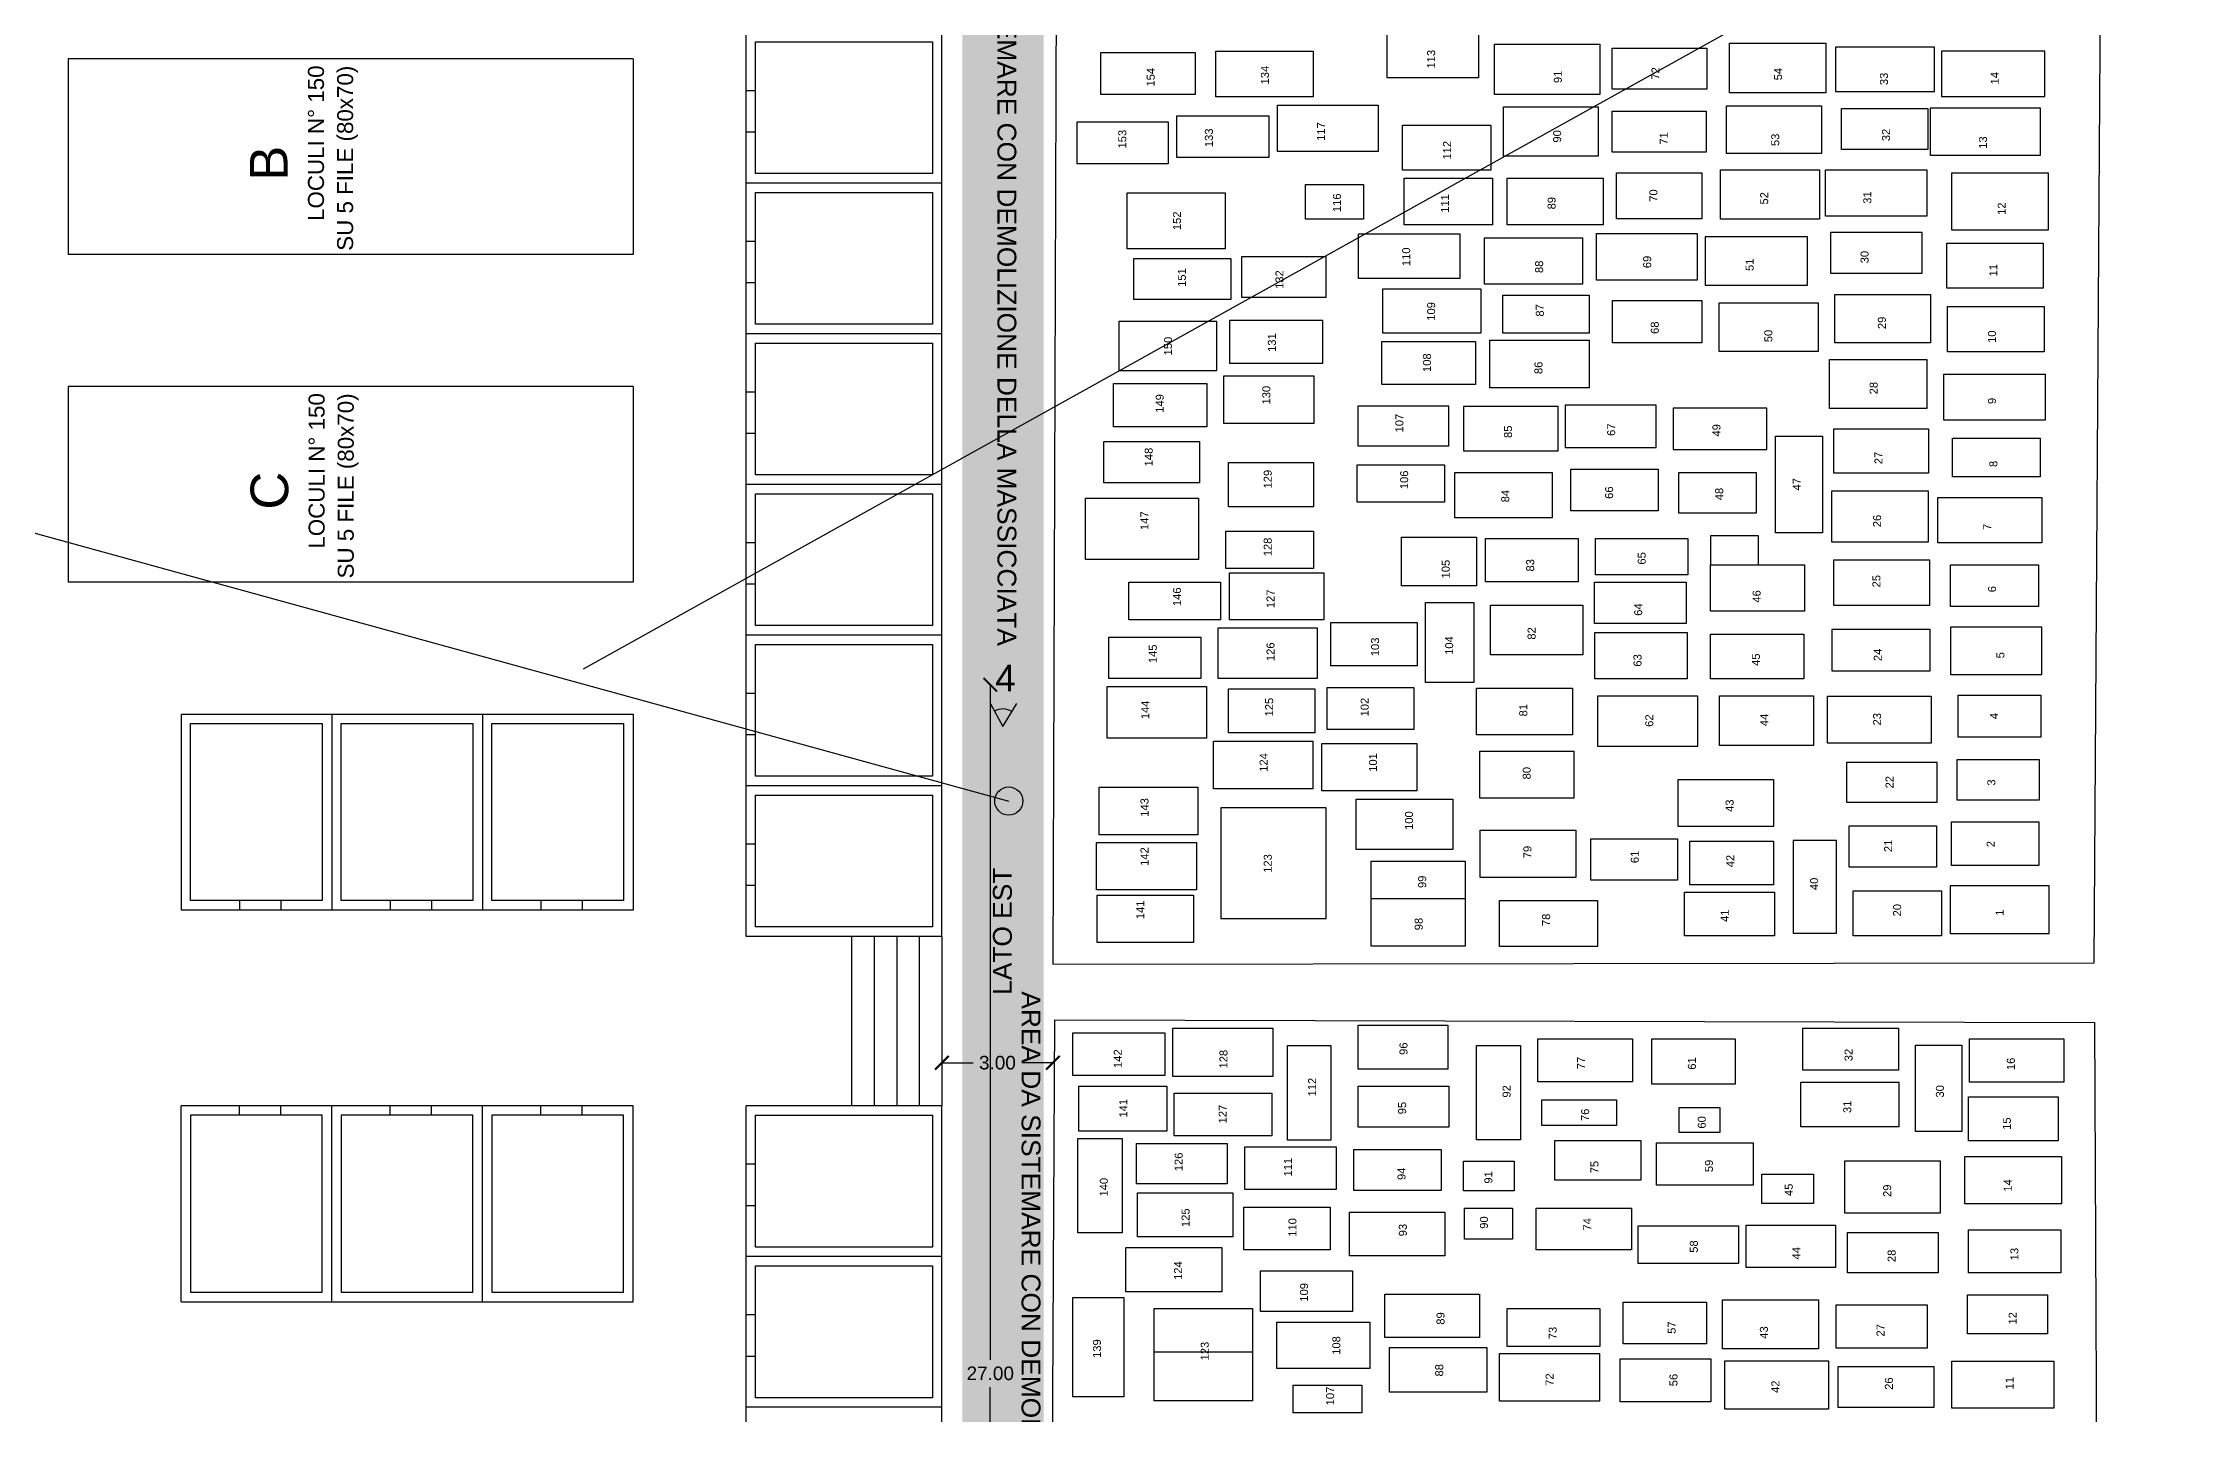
# Model space of a CAD drawing. Header units: millimetres. Extents: x 4085 to 4872, y 1447 to 1654.
# Drawn here: x 4426.76 to 4455.04, y 1622.01 to 1640.22 of the extents above; entities that cross this region are included whole.
import ezdxf

# ---------------------------------------------------------------- set-up
doc = ezdxf.new("R2010")
doc.units = ezdxf.units.MM
for name, color, linetype in [('01', 4, 'Continuous'), ('02', 3, 'Continuous'), ('04', 1, 'Continuous'), ('scritte', 6, 'Continuous')]:
    doc.layers.add(name, color=color, linetype=linetype)
doc.styles.get("Standard").update_dxf_attribs({"font": 'arial.ttf'})
doc.dimstyles.get("Standard").update_dxf_attribs({"dimtxt": 0.18, "dimasz": 0.18, "dimexe": 0.18, "dimexo": 0.0625, "dimgap": 0.09, "dimtad": 0, "dimtih": 1, "dimtoh": 1, "dimdec": 4, "dimzin": 0, "dimdsep": 46, "dimtxsty": 'Standard', "dimcen": 0.09, "dimadec": 0, "dimazin": 0, "dimtfac": 1, "dimtdec": 4, "dimtofl": 0, "dimtmove": 0, "dimatfit": 3, "dimfxl": 1, "dimtolj": 1, "dimtzin": 0, "dimarcsym": 0})

# ---------------------------------------------------------------- blocks, each defined once
blk = doc.blocks.new('WEF')
at = {"layer": 'scritte'}
blk.add_lwpolyline([(4452.904, 1612.57), (4453.137, 1612.694), (4452.901, 1612.839)], dxfattribs=at)
blk.add_arc((4453.137, 1612.694), 0.179, 148.41, 208.0189, dxfattribs=at)
blk = doc.blocks.new('_ArchTick')
at = {"color": 0, "linetype": 'ByBlock', "const_width": 0.15}
blk.add_lwpolyline([(-0.5, -0.5), (0.5, 0.5)], dxfattribs=at)
blk = doc.blocks.new('*D11')
at = {"color": 0, "lineweight": -2, "transparency": 16777216}
for p, q in [((4439.337, 1631.693), (4439.337, 1622.733)), ((4439.337, 1613.408), (4439.337, 1622.369))]:
    blk.add_line(p, q, dxfattribs=at)
at = {"layer": 'Defpoints', "color": 0, "transparency": 16777216}
for p in [(4438.695, 1631.693), (4438.695, 1613.408), (4439.337, 1613.408)]:
    blk.add_point(p, dxfattribs=at)
at = {"color": 0, "lineweight": -2, "transparency": 16777216, "xscale": 0.18, "yscale": 0.18, "zscale": 0.18}
for p, rotation in [((4439.337, 1631.693), 90), ((4439.337, 1613.408), 270)]:
    blk.add_blockref('_ArchTick', p, dxfattribs=dict(at, rotation=rotation))
at = {"color": 0, "transparency": 16777216, "insert": (4439.337, 1622.551), "char_height": 0.18, "attachment_point": 5}
blk.add_mtext('\\A1;27.00', dxfattribs=at)
blk = doc.blocks.new('*D12')
at = {"color": 0, "lineweight": -2, "transparency": 16777216}
for p, q in [((4438.695, 1626.675), (4439.108, 1626.675)), ((4440.168, 1626.675), (4439.755, 1626.675))]:
    blk.add_line(p, q, dxfattribs=at)
at = {"layer": 'Defpoints', "color": 0, "transparency": 16777216}
for p in [(4438.695, 1627.987), (4440.168, 1627.982), (4438.695, 1626.675)]:
    blk.add_point(p, dxfattribs=at)
at = {"color": 0, "lineweight": -2, "transparency": 16777216, "xscale": 0.18, "yscale": 0.18, "zscale": 0.18, "rotation": 180}
blk.add_blockref('_ArchTick', (4438.695, 1626.675), dxfattribs=at)
at = {"color": 0, "lineweight": -2, "transparency": 16777216, "xscale": 0.18, "yscale": 0.18, "zscale": 0.18}
blk.add_blockref('_ArchTick', (4440.168, 1626.675), dxfattribs=at)
at = {"color": 0, "transparency": 16777216, "insert": (4439.432, 1626.675), "char_height": 0.18, "attachment_point": 5}
blk.add_mtext('\\A1;3.00', dxfattribs=at)

msp = doc.modelspace()

# ---------------------------------------------------------------- hatches: boundary and pattern name
at = {"true_color": 0x636466}
h = msp.add_hatch(color=251, dxfattribs=at)
h.dxf.hatch_style = 1
h.set_gradient(color1=(229, 232, 120), color2=(248, 246, 176))
h.paths.add_polyline_path([(4440.0447, 1613.4079), (4440.0447, 1646.1436), (4438.9657, 1646.1436), (4438.9657, 1613.4079)])
h.paths.add_polyline_path([(4465.4673, 1615.1764, -0.266121), (4465.6984, 1615.1692), (4465.5766, 1614.9711)], flags=17)
h.paths.add_polyline_path([(4465.4577, 1613.47), (4465.2524, 1613.3607, -0.266121), (4465.2596, 1613.5918)], flags=17)
h.paths.add_polyline_path([(4465.2971, 1643.3073), (4465.7446, 1643.3073), (4465.7446, 1643.8341), (4465.2971, 1643.8341)], flags=9)
h.paths.add_polyline_path([(4465.3667, 1631.2308), (4465.8137, 1631.2308), (4465.8137, 1631.7558), (4465.3667, 1631.7558)], flags=9)
h.paths.add_polyline_path([(4465.3664, 1614.4669), (4465.814, 1614.4669), (4465.814, 1614.994), (4465.3664, 1614.994)], flags=9)
h.paths.add_polyline_path([(4465.4863, 1613.2892), (4465.937, 1613.2892), (4465.937, 1613.8257), (4465.4863, 1613.8257)], flags=9)
h.paths.add_polyline_path([(4465.7427, 1627.2233), (4465.7427, 1629.0411), (4465.3546, 1629.0411), (4465.3546, 1627.2233)], flags=9)
h = msp.add_hatch(color=1)
h.dxf.hatch_style = 1
h.paths.add_polyline_path([(4439.3958, 1630.1491, 1), (4439.7695, 1630.1491, 1)])

# ---------------------------------------------------------------- linework, layer by layer
at = {"color": 5}
for p, q in [((4433.9357, 1631.905), (4459.4027, 1646.0817)), ((4422.2168, 1634.9269), (4439.5826, 1630.1491))]:
    msp.add_line(p, q, dxfattribs=at)
at = {"color": 3}
for p, q in [((4437.4952, 1628.3525), (4437.4952, 1626.1025)), ((4437.7952, 1628.3525), (4437.7952, 1626.1025)), ((4438.0952, 1628.3525), (4438.0952, 1626.1025)), ((4438.3952, 1628.3525), (4438.3952, 1626.1025)), ((4438.6952, 1628.3525), (4438.6952, 1626.1025))]:
    msp.add_line(p, q, dxfattribs=at)
at = {"color": 1}
msp.add_circle((4439.5826, 1630.1491), 0.1868, dxfattribs=at)
msp.add_circle((4439.5826, 1630.1491), 0.1868, dxfattribs=at)
at = {"layer": '01'}
for p, q in [((4440.2257, 1645.6266), (4440.168, 1627.9816)), ((4453.9926, 1628.0016), (4454.095, 1644.272)), ((4436.0952, 1639.0275), (4436.0952, 1639.5775)), ((4436.2202, 1639.0275), (4436.2202, 1639.5775)), ((4436.0952, 1637.0275), (4436.0952, 1637.5775)), ((4436.2202, 1637.0275), (4436.2202, 1637.5775)), ((4436.0952, 1635.0275), (4436.0952, 1635.5775)), ((4436.2202, 1635.0275), (4436.2202, 1635.5775)), ((4436.0952, 1633.0275), (4436.0952, 1633.5775)), ((4436.2202, 1633.0275), (4436.2202, 1633.5775)), ((4436.0952, 1631.0275), (4436.0952, 1631.5775)), ((4436.2202, 1631.0275), (4436.2202, 1631.5775)), ((4436.0952, 1629.0275), (4436.0952, 1629.5775)), ((4436.2202, 1629.0275), (4436.2202, 1629.5775)), ((4429.9202, 1628.8275), (4429.3702, 1628.8275)), ((4429.9202, 1628.7025), (4429.3702, 1628.7025)), ((4431.9202, 1628.8275), (4431.3702, 1628.8275)), ((4431.9202, 1628.7025), (4431.3702, 1628.7025)), ((4433.9202, 1628.8275), (4433.3702, 1628.8275)), ((4433.9202, 1628.7025), (4433.3702, 1628.7025)), ((4440.168, 1627.9816), (4453.9926, 1628.0016)), ((4440.12, 1613.0525), (4440.1957, 1627.2454)), ((4440.1957, 1627.2454), (4453.9946, 1627.2083)), ((4453.9946, 1627.2083), (4454.065, 1613.1264)), ((4429.9202, 1626.1025), (4429.3702, 1626.1025)), ((4431.9202, 1626.1025), (4431.3702, 1626.1025)), ((4433.9202, 1626.1025), (4433.3702, 1626.1025)), ((4429.9202, 1625.9775), (4429.3702, 1625.9775)), ((4431.9202, 1625.9775), (4431.3702, 1625.9775)), ((4433.9202, 1625.9775), (4433.3702, 1625.9775)), ((4436.0952, 1624.7775), (4436.0952, 1625.3275)), ((4436.2202, 1624.7775), (4436.2202, 1625.3275)), ((4436.0952, 1622.7775), (4436.0952, 1623.3275)), ((4436.2202, 1622.7775), (4436.2202, 1623.3275))]:
    msp.add_line(p, q, dxfattribs=at)
at = {"layer": '02'}
for p, q in [((4427.0952, 1640.0025), (4427.0952, 1637.4025)), ((4434.5952, 1640.0025), (4427.0952, 1640.0025)), ((4434.5952, 1640.0025), (4434.5952, 1637.4025)), ((4434.5952, 1637.4025), (4427.0952, 1637.4025)), ((4427.0952, 1635.6525), (4427.0952, 1633.0525)), ((4434.5952, 1635.6525), (4427.0952, 1635.6525)), ((4434.5952, 1635.6525), (4434.5952, 1633.0525)), ((4438.6952, 1631.6934), (4438.6952, 1633.9434)), ((4434.5952, 1633.0525), (4427.0952, 1633.0525)), ((4445.6403, 1628.8516), (4444.3932, 1628.8516)), ((4441.5116, 1622.8391), (4442.8183, 1622.8391))]:
    msp.add_line(p, q, dxfattribs=at)
for points in [[(4444.6059, 1640.3272), (4445.8194, 1640.3272), (4445.8194, 1639.7512), (4444.6059, 1639.7512)], [(4440.8036, 1640.0846), (4442.0576, 1640.0846), (4442.0576, 1639.5288), (4440.8036, 1639.5288)], [(4442.3306, 1640.1049), (4443.625, 1640.1049), (4443.625, 1639.4985), (4442.3306, 1639.4985)], [(4446.0318, 1640.1958), (4447.4273, 1640.1958), (4447.4273, 1639.5288), (4446.0318, 1639.5288)], [(4447.5919, 1640.1425), (4448.8478, 1640.1425), (4448.8478, 1639.5974), (4447.5919, 1639.5974)], [(4449.1499, 1640.2078), (4450.4299, 1640.2078), (4450.4299, 1639.5516), (4449.1499, 1639.5516)], [(4451.8696, 1640.157), (4450.5565, 1640.157), (4450.5565, 1639.5671), (4451.8696, 1639.5671)], [(4453.3353, 1640.1039), (4451.9625, 1640.1039), (4451.9625, 1639.5008), (4453.3353, 1639.5008)], [(4443.1516, 1639.3845), (4444.4843, 1639.3845), (4444.4843, 1638.7718), (4443.1516, 1638.7718)], [(4449.1101, 1639.3793), (4450.3702, 1639.3793), (4450.3702, 1638.7431), (4449.1101, 1638.7431)], [(4441.7001, 1638.6092), (4440.4926, 1638.6092), (4440.4926, 1639.1657), (4441.7001, 1639.1657)], [(4441.8127, 1639.247), (4443.0327, 1639.247), (4443.0327, 1638.6905), (4441.8127, 1638.6905)], [(4444.8096, 1639.1203), (4445.9827, 1639.1203), (4445.9827, 1638.524), (4444.8096, 1638.524)], [(4446.152, 1639.3628), (4447.4079, 1639.3628), (4447.4079, 1638.7099), (4446.152, 1638.7099)], [(4447.5919, 1639.3058), (4448.8414, 1639.3058), (4448.8414, 1638.7606), (4447.5919, 1638.7606)], [(4450.6361, 1639.3417), (4451.7834, 1639.3417), (4451.7834, 1638.7983), (4450.6361, 1638.7983)], [(4451.8159, 1639.3501), (4453.275, 1639.3501), (4453.275, 1638.7205), (4451.8159, 1638.7205)], [(4449.0317, 1638.5261), (4450.3447, 1638.5261), (4450.3447, 1637.8732), (4449.0317, 1637.8732)], [(4450.4239, 1638.5293), (4451.7702, 1638.5293), (4451.7702, 1637.9129), (4450.4239, 1637.9129)], [(4443.5208, 1638.3341), (4444.2903, 1638.3341), (4444.2903, 1637.8715), (4443.5208, 1637.8715)], [(4446.0029, 1637.7964), (4444.8326, 1637.7964), (4444.8326, 1638.4183), (4446.0029, 1638.4183)], [(4446.1964, 1638.4183), (4447.4713, 1638.4183), (4447.4713, 1637.7972), (4446.1964, 1637.7972)], [(4447.6489, 1638.4881), (4448.7843, 1638.4881), (4448.7843, 1637.8796), (4447.6489, 1637.8796)], [(4452.1018, 1638.4895), (4453.3818, 1638.4895), (4453.3818, 1637.7273), (4452.1018, 1637.7273)], [(4442.4571, 1637.4775), (4441.1558, 1637.4775), (4441.1558, 1638.2216), (4442.4571, 1638.2216)], [(4445.5684, 1637.0872), (4444.2237, 1637.0872), (4444.2237, 1637.6767), (4445.5684, 1637.6767)], [(4447.3825, 1637.6831), (4448.7209, 1637.6831), (4448.7209, 1637.0619), (4447.3825, 1637.0619)], [(4450.4969, 1637.7008), (4451.7039, 1637.7008), (4451.7039, 1637.1507), (4450.4969, 1637.1507)], [(4445.8983, 1637.626), (4447.1986, 1637.626), (4447.1986, 1637.0111), (4445.8983, 1637.0111)], [(4450.1861, 1637.6387), (4448.8287, 1637.6387), (4448.8287, 1636.9985), (4450.1861, 1636.9985)], [(4452.0355, 1637.555), (4453.3155, 1637.555), (4453.3155, 1636.9585), (4452.0355, 1636.9585)], [(4442.5322, 1636.8085), (4441.2434, 1636.8085), (4441.2434, 1637.3525), (4442.5322, 1637.3525)], [(4443.7898, 1636.8336), (4442.6761, 1636.8336), (4442.6761, 1637.3775), (4443.7898, 1637.3775)], [(4444.5472, 1636.9478), (4445.8475, 1636.9478), (4445.8475, 1636.3583), (4444.5472, 1636.3583)], [(4446.1393, 1636.8654), (4447.2875, 1636.8654), (4447.2875, 1636.3583), (4446.1393, 1636.3583)], [(4450.5499, 1636.8724), (4451.8167, 1636.8724), (4451.8167, 1636.2295), (4450.5499, 1636.2295)], [(4447.5982, 1636.7956), (4448.7843, 1636.7956), (4448.7843, 1636.2315), (4447.5982, 1636.2315)], [(4449.0127, 1636.7639), (4450.3257, 1636.7639), (4450.3257, 1636.1174), (4449.0127, 1636.1174)], [(4452.0422, 1636.7133), (4453.3288, 1636.7133), (4453.3288, 1636.1102), (4452.0422, 1636.1102)], [(4442.3448, 1636.5166), (4441.0435, 1636.5166), (4441.0435, 1635.8664), (4442.3448, 1635.8664)], [(4443.7526, 1636.5292), (4442.5138, 1636.5292), (4442.5138, 1635.9602), (4443.7526, 1635.9602)], [(4445.9674, 1636.2666), (4447.2875, 1636.2666), (4447.2875, 1635.6351), (4445.9674, 1635.6351)], [(4444.5346, 1636.2478), (4445.7797, 1636.2478), (4445.7797, 1635.6788), (4444.5346, 1635.6788)], [(4450.477, 1636.0084), (4451.7702, 1636.0084), (4451.7702, 1635.3589), (4450.477, 1635.3589)], [(4440.9746, 1635.6913), (4442.2134, 1635.6913), (4442.2134, 1635.1161), (4440.9746, 1635.1161)], [(4442.4387, 1635.7914), (4443.6337, 1635.7914), (4443.6337, 1635.1599), (4442.4387, 1635.1599)], [(4451.9957, 1635.8162), (4453.342, 1635.8162), (4453.342, 1635.2065), (4451.9957, 1635.2065)], [(4445.4231, 1635.3912), (4444.2156, 1635.3912), (4444.2156, 1634.866), (4445.4231, 1634.866)], [(4446.8746, 1635.385), (4445.617, 1635.385), (4445.617, 1634.7972), (4446.8746, 1634.7972)], [(4448.176, 1635.4037), (4446.9685, 1635.4037), (4446.9685, 1634.841), (4448.176, 1634.841)], [(4449.6463, 1635.3662), (4448.4012, 1635.3662), (4448.4012, 1634.816), (4449.6463, 1634.816)], [(4442.1163, 1634.3717), (4440.8453, 1634.3717), (4440.8453, 1634.9228), (4442.1163, 1634.9228)], [(4449.7589, 1634.9911), (4450.3846, 1634.9911), (4450.3846, 1633.7093), (4449.7589, 1633.7093)], [(4450.5347, 1635.0911), (4451.7923, 1635.0911), (4451.7923, 1634.5034), (4450.5347, 1634.5034)], [(4452.1085, 1634.9679), (4453.2757, 1634.9679), (4453.2757, 1634.4509), (4452.1085, 1634.4509)], [(4443.6299, 1634.0551), (4442.4996, 1634.0551), (4442.4996, 1634.6414), (4443.6299, 1634.6414)], [(4445.3663, 1634.1176), (4444.2087, 1634.1176), (4444.2087, 1634.614), (4445.3663, 1634.614)], [(4445.5032, 1634.5124), (4446.7938, 1634.5124), (4446.7938, 1633.9105), (4445.5032, 1633.9105)], [(4447.0435, 1634.5534), (4448.201, 1634.5534), (4448.201, 1634.0032), (4447.0435, 1634.0032)], [(4448.4763, 1634.5096), (4449.5024, 1634.5096), (4449.5024, 1633.9719), (4448.4763, 1633.9719)], [(4442.1004, 1633.355), (4440.6025, 1633.355), (4440.6025, 1634.1718), (4442.1004, 1634.1718)], [(4450.5097, 1634.2658), (4451.7861, 1634.2658), (4451.7861, 1633.5843), (4450.5097, 1633.5843)], [(4451.9161, 1634.1792), (4453.2956, 1634.1792), (4453.2956, 1633.5761), (4451.9161, 1633.5761)], [(4443.6257, 1633.2378), (4442.4641, 1633.2378), (4442.4641, 1633.7302), (4443.6257, 1633.7302)], [(4445.7924, 1633.0041), (4444.7948, 1633.0041), (4444.7948, 1633.6522), (4445.7924, 1633.6522)], [(4447.1392, 1633.0602), (4445.9109, 1633.0602), (4445.9109, 1633.6335), (4447.1392, 1633.6335)], [(4448.5983, 1633.1537), (4447.3699, 1633.1537), (4447.3699, 1633.6335), (4448.5983, 1633.6335)], [(4448.8975, 1633.2845), (4449.5335, 1633.2845), (4449.5335, 1633.6709), (4448.8975, 1633.6709)], [(4443.7645, 1632.5556), (4442.5112, 1632.5556), (4442.5112, 1633.1787), (4443.7645, 1633.1787)], [(4450.1446, 1632.6677), (4448.8975, 1632.6677), (4448.8975, 1633.2845), (4450.1446, 1633.2845)], [(4451.8094, 1633.3469), (4450.5312, 1633.3469), (4450.5312, 1632.7487), (4451.8094, 1632.7487)], [(4453.2497, 1632.73), (4452.0837, 1632.73), (4452.0837, 1633.2845), (4453.2497, 1633.2845)], [(4442.3928, 1632.5556), (4441.1769, 1632.5556), (4441.1769, 1633.0541), (4442.3928, 1633.0541)], [(4448.5733, 1632.5057), (4447.3574, 1632.5057), (4447.3574, 1633.054), (4448.5733, 1633.054)], [(4445.755, 1631.7206), (4445.1128, 1631.7206), (4445.1128, 1632.7861), (4445.755, 1632.7861)], [(4447.2016, 1632.0882), (4445.9795, 1632.0882), (4445.9795, 1632.7487), (4447.2016, 1632.7487)], [(4442.1309, 1631.7767), (4440.9088, 1631.7767), (4440.9088, 1632.325), (4442.1309, 1632.325)], [(4443.6772, 1631.7767), (4442.3616, 1631.7767), (4442.3616, 1632.4497), (4443.6772, 1632.4497)], [(4445.0053, 1631.9449), (4443.858, 1631.9449), (4443.858, 1632.5182), (4445.0053, 1632.5182)], [(4448.5858, 1631.7704), (4447.3637, 1631.7704), (4447.3637, 1632.3873), (4448.5858, 1632.3873)], [(4450.1383, 1631.7704), (4448.8975, 1631.7704), (4448.8975, 1632.3624), (4450.1383, 1632.3624)], [(4451.8156, 1632.4247), (4450.5062, 1632.4247), (4450.5062, 1631.8763), (4451.8156, 1631.8763)], [(4453.2934, 1631.8265), (4452.09, 1631.8265), (4452.09, 1632.462), (4453.2934, 1632.462)], [(4442.2057, 1630.9854), (4440.8901, 1630.9854), (4440.8901, 1631.6708), (4442.2057, 1631.6708)], [(4443.646, 1631.0539), (4442.4988, 1631.0539), (4442.4988, 1631.6396), (4443.646, 1631.6396)], [(4444.9617, 1631.0975), (4443.8081, 1631.0975), (4443.8081, 1631.6583), (4444.9617, 1631.6583)], [(4447.0644, 1631.0289), (4445.7924, 1631.0289), (4445.7924, 1631.6458), (4447.0644, 1631.6458)], [(4448.723, 1630.8731), (4447.4011, 1630.8731), (4447.4011, 1631.5461), (4448.723, 1631.5461)], [(4450.263, 1630.8856), (4449.016, 1630.8856), (4449.016, 1631.5461), (4450.263, 1631.5461)], [(4451.8281, 1630.9168), (4450.4501, 1630.9168), (4450.4501, 1631.5399), (4451.8281, 1631.5399)], [(4453.2809, 1630.9978), (4452.1835, 1630.9978), (4452.1835, 1631.5523), (4453.2809, 1631.5523)], [(4443.6201, 1630.3097), (4442.2982, 1630.3097), (4442.2982, 1630.9452), (4443.6201, 1630.9452)], [(4444.998, 1630.2847), (4443.7385, 1630.2847), (4443.7385, 1630.9141), (4444.998, 1630.9141)], [(4447.0831, 1630.1877), (4445.8361, 1630.1877), (4445.8361, 1630.8108), (4447.0831, 1630.8108)], [(4451.9027, 1630.1294), (4450.7056, 1630.1294), (4450.7056, 1630.6652), (4451.9027, 1630.6652)], [(4453.262, 1630.1605), (4452.1708, 1630.1605), (4452.1708, 1630.7026), (4453.262, 1630.7026)], [(4442.0924, 1629.699), (4440.783, 1629.699), (4440.783, 1630.3346), (4442.0924, 1630.3346)], [(4449.7329, 1629.8116), (4448.4671, 1629.8116), (4448.4671, 1630.4347), (4449.7329, 1630.4347)], [(4443.7946, 1630.0604), (4442.398, 1630.0604), (4442.398, 1628.5899), (4443.7946, 1628.5899)], [(4445.4781, 1629.5059), (4444.1937, 1629.5059), (4444.1937, 1630.1726), (4445.4781, 1630.1726)], [(4447.1118, 1629.132), (4445.8398, 1629.132), (4445.8398, 1629.7613), (4447.1118, 1629.7613)], [(4451.8965, 1629.2695), (4450.7367, 1629.2695), (4450.7367, 1629.8178), (4451.8965, 1629.8178)], [(4453.2558, 1629.2944), (4452.096, 1629.2944), (4452.096, 1629.8739), (4453.2558, 1629.8739)], [(4442.0737, 1628.97), (4440.7456, 1628.97), (4440.7456, 1629.5993), (4442.0737, 1629.5993)], [(4448.4586, 1629.1008), (4447.3113, 1629.1008), (4447.3113, 1629.6492), (4448.4586, 1629.6492)], [(4449.7329, 1629.0389), (4448.623, 1629.0389), (4448.623, 1629.6184), (4449.7329, 1629.6184)], [(4450.5684, 1629.6247), (4449.9947, 1629.6247), (4449.9947, 1628.3972), (4450.5684, 1628.3972)], [(4445.6403, 1628.2223), (4444.3932, 1628.2223), (4444.3932, 1629.3501), (4445.6403, 1629.3501)], [(4449.7453, 1628.3598), (4448.5544, 1628.3598), (4448.5544, 1628.9392), (4449.7453, 1628.9392)], [(4450.7928, 1628.9579), (4451.9651, 1628.9579), (4451.9651, 1628.3598), (4450.7928, 1628.3598)], [(4452.0835, 1629.0265), (4453.3867, 1629.0265), (4453.3867, 1628.3847), (4452.0835, 1628.3847)], [(4442.0363, 1628.2721), (4440.7581, 1628.2721), (4440.7581, 1628.9014), (4442.0363, 1628.9014)], [(4447.3986, 1628.216), (4446.0954, 1628.216), (4446.0954, 1628.8267), (4447.3986, 1628.8267)], [(4440.4328, 1627.0729), (4441.6524, 1627.0729), (4441.6524, 1626.5037), (4440.4328, 1626.5037)], [(4441.7596, 1627.1331), (4443.0863, 1627.1331), (4443.0863, 1626.4903), (4441.7596, 1626.4903)], [(4444.2187, 1627.1733), (4445.4114, 1627.1733), (4445.4114, 1626.5908), (4444.2187, 1626.5908)], [(4446.6042, 1626.9925), (4447.8639, 1626.9925), (4447.8639, 1626.4233), (4446.6042, 1626.4233)], [(4448.1185, 1626.9925), (4449.2241, 1626.9925), (4449.2241, 1626.3899), (4448.1185, 1626.3899)], [(4450.1249, 1627.1321), (4451.3913, 1627.1321), (4451.3913, 1626.5758), (4450.1249, 1626.5758)], [(4452.3376, 1626.993), (4453.5901, 1626.993), (4453.5901, 1626.4159), (4452.3376, 1626.4159)], [(4443.2806, 1626.9055), (4443.8569, 1626.9055), (4443.8569, 1625.6466), (4443.2806, 1625.6466)], [(4445.7934, 1626.9055), (4446.3763, 1626.9055), (4446.3763, 1625.6533), (4445.7934, 1625.6533)], [(4451.6209, 1626.9096), (4452.2332, 1626.9096), (4452.2332, 1625.7623), (4451.6209, 1625.7623)], [(4440.5132, 1626.3631), (4441.6792, 1626.3631), (4441.6792, 1625.7671), (4440.5132, 1625.7671)], [(4444.2187, 1626.3631), (4445.4248, 1626.3631), (4445.4248, 1625.8207), (4444.2187, 1625.8207)], [(4450.0971, 1626.4159), (4451.3983, 1626.4159), (4451.3983, 1625.8248), (4450.0971, 1625.8248)], [(4441.7797, 1626.2693), (4443.0729, 1626.2693), (4443.0729, 1625.7069), (4441.7797, 1625.7069)], [(4446.6578, 1626.1823), (4447.6495, 1626.1823), (4447.6495, 1625.8408), (4446.6578, 1625.8408)], [(4448.4803, 1626.0818), (4449.0231, 1626.0818), (4449.0231, 1625.747), (4448.4803, 1625.747)], [(4452.3237, 1626.2212), (4453.5136, 1626.2212), (4453.5136, 1625.6371), (4452.3237, 1625.6371)], [(4440.4999, 1625.6706), (4441.0896, 1625.6706), (4441.0896, 1624.4184), (4440.4999, 1624.4184)], [(4441.2772, 1625.6036), (4442.4833, 1625.6036), (4442.4833, 1625.0679), (4441.2772, 1625.0679)], [(4442.7179, 1625.5567), (4443.9307, 1625.5567), (4443.9307, 1624.9943), (4442.7179, 1624.9943)], [(4444.1652, 1625.5233), (4445.3244, 1625.5233), (4445.3244, 1624.9809), (4444.1652, 1624.9809)], [(4446.8321, 1625.6438), (4447.9712, 1625.6438), (4447.9712, 1625.1148), (4446.8321, 1625.1148)], [(4448.1789, 1625.6103), (4449.4654, 1625.6103), (4449.4654, 1625.0478), (4448.1789, 1625.0478)], [(4445.6193, 1625.3692), (4446.2893, 1625.3692), (4446.2893, 1624.9742), (4445.6193, 1624.9742)], [(4450.6816, 1625.3729), (4451.948, 1625.3729), (4451.948, 1624.6775), (4450.6816, 1624.6775)], [(4452.275, 1625.4285), (4453.5553, 1625.4285), (4453.5553, 1624.8027), (4452.275, 1624.8027)], [(4441.2906, 1624.9474), (4442.557, 1624.9474), (4442.557, 1624.3648), (4441.2906, 1624.3648)], [(4449.5793, 1625.1951), (4450.2628, 1625.1951), (4450.2628, 1624.8068), (4449.5793, 1624.8068)], [(4442.7045, 1624.7599), (4443.8503, 1624.7599), (4443.8503, 1624.1907), (4442.7045, 1624.1907)], [(4444.1049, 1624.6929), (4445.3713, 1624.6929), (4445.3713, 1624.1104), (4444.1049, 1624.1104)], [(4445.6327, 1624.7465), (4446.2692, 1624.7465), (4446.2692, 1624.3313), (4445.6327, 1624.3313)], [(4446.5841, 1624.7465), (4447.8506, 1624.7465), (4447.8506, 1624.1907), (4446.5841, 1624.1907)], [(4447.9377, 1624.5121), (4449.2711, 1624.5121), (4449.2711, 1624.0099), (4447.9377, 1624.0099)], [(4449.3716, 1624.5188), (4450.5576, 1624.5188), (4450.5576, 1623.9563), (4449.3716, 1623.9563)], [(4450.7164, 1624.4202), (4451.9201, 1624.4202), (4451.9201, 1623.8848), (4450.7164, 1623.8848)], [(4452.3237, 1624.455), (4453.5483, 1624.455), (4453.5483, 1623.8848), (4452.3237, 1623.8848)], [(4441.1365, 1624.2242), (4442.4096, 1624.2242), (4442.4096, 1623.6349), (4441.1365, 1623.6349)], [(4442.9225, 1623.9118), (4444.1455, 1623.9118), (4444.1455, 1623.3723), (4442.9225, 1623.3723)], [(4440.4328, 1623.558), (4441.1096, 1623.558), (4441.1096, 1622.2389), (4440.4328, 1622.2389)], [(4444.5757, 1623.6041), (4445.8325, 1623.6041), (4445.8325, 1623.0267), (4444.5757, 1623.0267)], [(4452.3092, 1623.5943), (4453.372, 1623.5943), (4453.372, 1623.076), (4452.3092, 1623.076)], [(4441.5116, 1623.4107), (4442.8183, 1623.4107), (4442.8183, 1622.1853), (4441.5116, 1622.1853)], [(4446.2, 1623.4133), (4447.4272, 1623.4133), (4447.4272, 1622.9076), (4446.2, 1622.9076)], [(4447.7399, 1623.4979), (4448.8449, 1623.4979), (4448.8449, 1622.9416), (4447.7399, 1622.9416)], [(4449.0576, 1623.5269), (4450.3312, 1623.5269), (4450.3312, 1622.8779), (4449.0576, 1622.8779)], [(4450.5674, 1623.4595), (4451.7736, 1623.4595), (4451.7736, 1622.8863), (4450.5674, 1622.8863)], [(4443.1418, 1623.2333), (4444.3775, 1623.2333), (4444.3775, 1622.6179), (4443.1418, 1622.6179)], [(4444.6353, 1622.895), (4445.9301, 1622.895), (4445.9301, 1622.3007), (4444.6353, 1622.3007)], [(4446.0988, 1622.8149), (4447.423, 1622.8149), (4447.423, 1622.1827), (4446.0988, 1622.1827)], [(4447.6978, 1622.7435), (4448.9039, 1622.7435), (4448.9039, 1622.1745), (4447.6978, 1622.1745)], [(4449.0871, 1622.7177), (4450.462, 1622.7177), (4450.462, 1622.0771), (4449.0871, 1622.0771)], [(4452.1025, 1622.7135), (4453.4563, 1622.7135), (4453.4563, 1622.0898), (4452.1025, 1622.0898)], [(4450.5927, 1622.6419), (4451.8621, 1622.6419), (4451.8621, 1622.0982), (4450.5927, 1622.0982)], [(4443.3575, 1622.3934), (4444.2684, 1622.3934), (4444.2684, 1622.0268), (4443.3575, 1622.0268)]]:
    msp.add_lwpolyline(points, close=True, dxfattribs=at)
at = {"layer": '04'}
for p, q in [((4438.6952, 1639.9434), (4438.6952, 1641.9434)), ((4436.0952, 1639.5775), (4436.0952, 1640.3525)), ((4438.6952, 1637.9434), (4438.6952, 1639.9434)), ((4436.2202, 1639.5775), (4436.0952, 1639.5775)), ((4436.2202, 1639.0275), (4436.0952, 1639.0275)), ((4436.0952, 1637.5775), (4436.0952, 1638.3525)), ((4438.6952, 1635.9434), (4438.6952, 1637.9434)), ((4436.2202, 1637.5775), (4436.0952, 1637.5775)), ((4436.2202, 1637.0275), (4436.0952, 1637.0275)), ((4436.0952, 1635.5775), (4436.0952, 1636.3525)), ((4438.6952, 1633.9434), (4438.6952, 1635.9434)), ((4436.2202, 1635.5775), (4436.0952, 1635.5775)), ((4436.2202, 1635.0275), (4436.0952, 1635.0275)), ((4436.0952, 1633.5775), (4436.0952, 1634.3525)), ((4436.2202, 1633.5775), (4436.0952, 1633.5775)), ((4436.2202, 1633.0275), (4436.0952, 1633.0275)), ((4436.0952, 1631.5775), (4436.0952, 1632.3525)), ((4436.2202, 1631.5775), (4436.0952, 1631.5775)), ((4438.6952, 1629.6934), (4438.6952, 1631.6934)), ((4428.5952, 1631.3025), (4430.5952, 1631.3025)), ((4428.5952, 1631.3025), (4428.5952, 1628.7025)), ((4430.5952, 1631.3025), (4432.5952, 1631.3025)), ((4432.5952, 1631.3025), (4434.5952, 1631.3025)), ((4436.2202, 1631.0275), (4436.0952, 1631.0275)), ((4436.0952, 1629.5775), (4436.0952, 1630.3525)), ((4436.2202, 1629.5775), (4436.0952, 1629.5775)), ((4438.6952, 1628.3525), (4438.6952, 1629.6934)), ((4436.2202, 1629.0275), (4436.0952, 1629.0275)), ((4429.3702, 1628.7025), (4428.5952, 1628.7025)), ((4429.3702, 1628.8275), (4429.3702, 1628.7025)), ((4429.9202, 1628.8275), (4429.9202, 1628.7025)), ((4431.3702, 1628.7025), (4430.5952, 1628.7025)), ((4431.3702, 1628.8275), (4431.3702, 1628.7025)), ((4431.9202, 1628.8275), (4431.9202, 1628.7025)), ((4433.3702, 1628.7025), (4432.5952, 1628.7025)), ((4433.3702, 1628.8275), (4433.3702, 1628.7025)), ((4433.9202, 1628.8275), (4433.9202, 1628.7025)), ((4429.3702, 1626.1025), (4428.5952, 1626.1025)), ((4428.5952, 1623.5025), (4428.5952, 1626.1025)), ((4429.3702, 1625.9775), (4429.3702, 1626.1025)), ((4429.9202, 1625.9775), (4429.9202, 1626.1025)), ((4431.3702, 1626.1025), (4430.5952, 1626.1025)), ((4431.3702, 1625.9775), (4431.3702, 1626.1025)), ((4431.9202, 1625.9775), (4431.9202, 1626.1025)), ((4433.3702, 1626.1025), (4432.5952, 1626.1025)), ((4433.3702, 1625.9775), (4433.3702, 1626.1025)), ((4433.9202, 1625.9775), (4433.9202, 1626.1025)), ((4436.0952, 1625.3275), (4436.0952, 1626.1025)), ((4438.6952, 1626.1025), (4436.0952, 1626.1025)), ((4438.6952, 1623.6934), (4438.6952, 1626.1025)), ((4436.2202, 1625.3275), (4436.0952, 1625.3275)), ((4436.2202, 1624.7775), (4436.0952, 1624.7775)), ((4436.0952, 1623.3275), (4436.0952, 1624.1025)), ((4438.6952, 1621.6934), (4438.6952, 1623.6934)), ((4428.5952, 1623.5025), (4430.5952, 1623.5025)), ((4430.5952, 1623.5025), (4432.5952, 1623.5025)), ((4432.5952, 1623.5025), (4434.5952, 1623.5025)), ((4436.2202, 1623.3275), (4436.0952, 1623.3275)), ((4436.2202, 1622.7775), (4436.0952, 1622.7775)), ((4436.0952, 1621.3275), (4436.0952, 1622.1025))]:
    msp.add_line(p, q, dxfattribs=at)
for points in [[(4436.2202, 1639.5775), (4436.2202, 1640.2275), (4438.5702, 1640.2275), (4438.5702, 1638.4775), (4436.2202, 1638.4775), (4436.2202, 1639.0275)], [(4438.6952, 1638.3525), (4436.0952, 1638.3525), (4436.0952, 1639.0275)], [(4436.2202, 1637.5775), (4436.2202, 1638.2275), (4438.5702, 1638.2275), (4438.5702, 1636.4775), (4436.2202, 1636.4775), (4436.2202, 1637.0275)], [(4438.6952, 1636.3525), (4436.0952, 1636.3525), (4436.0952, 1637.0275)], [(4436.2202, 1635.5775), (4436.2202, 1636.2275), (4438.5702, 1636.2275), (4438.5702, 1634.4775), (4436.2202, 1634.4775), (4436.2202, 1635.0275)], [(4438.6952, 1634.3525), (4436.0952, 1634.3525), (4436.0952, 1635.0275)], [(4436.2202, 1633.5775), (4436.2202, 1634.2275), (4438.5702, 1634.2275), (4438.5702, 1632.4775), (4436.2202, 1632.4775), (4436.2202, 1633.0275)], [(4438.6952, 1632.3525), (4436.0952, 1632.3525), (4436.0952, 1633.0275)], [(4436.2202, 1631.5775), (4436.2202, 1632.2275), (4438.5702, 1632.2275), (4438.5702, 1630.4775), (4436.2202, 1630.4775), (4436.2202, 1631.0275)], [(4429.3702, 1628.8275), (4428.7202, 1628.8275), (4428.7202, 1631.1775), (4430.4702, 1631.1775), (4430.4702, 1628.8275), (4429.9202, 1628.8275)], [(4430.5952, 1631.3025), (4430.5952, 1628.7025), (4429.9202, 1628.7025)], [(4431.3702, 1628.8275), (4430.7202, 1628.8275), (4430.7202, 1631.1775), (4432.4702, 1631.1775), (4432.4702, 1628.8275), (4431.9202, 1628.8275)], [(4432.5952, 1631.3025), (4432.5952, 1628.7025), (4431.9202, 1628.7025)], [(4433.3702, 1628.8275), (4432.7202, 1628.8275), (4432.7202, 1631.1775), (4434.4702, 1631.1775), (4434.4702, 1628.8275), (4433.9202, 1628.8275)], [(4434.5952, 1631.3025), (4434.5952, 1628.7025), (4433.9202, 1628.7025)], [(4438.6952, 1630.3525), (4436.0952, 1630.3525), (4436.0952, 1631.0275)], [(4436.2202, 1629.5775), (4436.2202, 1630.2275), (4438.5702, 1630.2275), (4438.5702, 1628.4775), (4436.2202, 1628.4775), (4436.2202, 1629.0275)], [(4438.6952, 1628.3525), (4436.0952, 1628.3525), (4436.0952, 1629.0275)], [(4430.5952, 1623.5025), (4430.5952, 1626.1025), (4429.9202, 1626.1025)], [(4432.5952, 1623.5025), (4432.5952, 1626.1025), (4431.9202, 1626.1025)], [(4434.5952, 1623.5025), (4434.5952, 1626.1025), (4433.9202, 1626.1025)], [(4429.3702, 1625.9775), (4428.7202, 1625.9775), (4428.7202, 1623.6275), (4430.4702, 1623.6275), (4430.4702, 1625.9775), (4429.9202, 1625.9775)], [(4431.3702, 1625.9775), (4430.7202, 1625.9775), (4430.7202, 1623.6275), (4432.4702, 1623.6275), (4432.4702, 1625.9775), (4431.9202, 1625.9775)], [(4433.3702, 1625.9775), (4432.7202, 1625.9775), (4432.7202, 1623.6275), (4434.4702, 1623.6275), (4434.4702, 1625.9775), (4433.9202, 1625.9775)], [(4436.2202, 1625.3275), (4436.2202, 1625.9775), (4438.5702, 1625.9775), (4438.5702, 1624.2275), (4436.2202, 1624.2275), (4436.2202, 1624.7775)], [(4438.6952, 1624.1025), (4436.0952, 1624.1025), (4436.0952, 1624.7775)], [(4436.2202, 1623.3275), (4436.2202, 1623.9775), (4438.5702, 1623.9775), (4438.5702, 1622.2275), (4436.2202, 1622.2275), (4436.2202, 1622.7775)], [(4438.6952, 1622.1025), (4436.0952, 1622.1025), (4436.0952, 1622.7775)]]:
    msp.add_lwpolyline(points, dxfattribs=at)

# ---------------------------------------------------------------- block references
at = {"color": 5, "xscale": 1.3, "yscale": 1.3, "zscale": 1.3, "rotation": 270}
msp.add_blockref('WEF', (2343.0001, 7420.2165), dxfattribs=at)

# ---------------------------------------------------------------- texts
at = {"layer": 'scritte'}
for s, height, rotation, p in [('AREA DA SISTEMARE CON DEMOLIZIONE DELLA MASSICCIATA', 0.25, 270, (4439.4325, 1642.9001)), ('113', 0.10621, 90, (4445.2422, 1639.8727)), ('LOCULI N° 150', 0.212399, 90, (4430.4925, 1637.8495)), ('SU 5 FILE (80x70)', 0.212399, 90, (4430.8793, 1637.4535)), ('154', 0.10621, 90, (4441.5197, 1639.6339)), ('134', 0.10621, 90, (4443.0363, 1639.6615)), ('91', 0.10621, 90, (4446.9242, 1639.6798)), ('72', 0.10621, 90, (4448.2202, 1639.7258)), ('54', 0.10621, 90, (4449.847, 1639.7166)), ('33', 0.10621, 90, (4451.2533, 1639.6523)), ('14', 0.10621, 90, (4452.7239, 1639.6615)), ('117', 0.10621, 90, (4443.7808, 1638.9125)), ('B', 0.5, 90, (4430.0096, 1638.3826)), ('153', 0.10621, 90, (4441.1428, 1638.8115)), ('133', 0.10621, 90, (4442.2918, 1638.8299)), ('112', 0.10621, 90, (4445.4536, 1638.6645)), ('90', 0.10621, 90, (4446.915, 1638.8899)), ('71', 0.10621, 90, (4448.3305, 1638.8624)), ('53', 0.10621, 90, (4449.8103, 1638.844)), ('32', 0.10621, 90, (4451.2809, 1638.9083)), ('13', 0.10621, 90, (4452.5677, 1638.8073)), ('70', 0.10621, 90, (4448.1926, 1638.1042)), ('152', 0.10621, 90, (4441.869, 1637.7277)), ('116', 0.10621, 90, (4443.9922, 1637.9665)), ('111', 0.10621, 90, (4445.426, 1637.9573)), ('89', 0.10621, 90, (4446.8415, 1638.0032)), ('52', 0.10621, 90, (4449.6632, 1638.0675)), ('31', 0.10621, 90, (4451.0327, 1638.0767)), ('12', 0.10621, 90, (4452.8158, 1637.9297)), ('110', 0.10621, 90, (4444.9113, 1637.25)), ('30', 0.10621, 90, (4450.9959, 1637.2868)), ('151', 0.10621, 90, (4441.9333, 1636.9745)), ('132', 0.10621, 90, (4443.2293, 1636.9469)), ('88', 0.10621, 90, (4446.676, 1637.1582)), ('69', 0.10621, 90, (4448.1099, 1637.2225)), ('51', 0.10621, 90, (4449.4702, 1637.1857)), ('11', 0.10621, 90, (4452.7055, 1637.1122)), ('109', 0.10621, 90, (4445.2422, 1636.5244)), ('87', 0.10621, 90, (4446.6852, 1636.5795)), ('29', 0.10621, 90, (4451.2257, 1636.4142)), ('150', 0.10621, 90, (4441.7495, 1636.0651)), ('131', 0.10621, 90, (4443.1282, 1636.1111)), ('68', 0.10621, 90, (4448.211, 1636.3499)), ('50', 0.10621, 90, (4449.7184, 1636.2397)), ('10', 0.10621, 90, (4452.6871, 1636.2305)), ('108', 0.10621, 90, (4445.187, 1635.8447)), ('86', 0.10621, 90, (4446.6668, 1635.8171)), ('28', 0.10621, 90, (4451.116, 1635.5473)), ('LOCULI N° 150', 0.212399, 90, (4430.501, 1633.4995)), ('SU 5 FILE (80x70)', 0.212399, 90, (4430.8878, 1633.1035)), ('149', 0.10621, 90, (4441.6392, 1635.3028)), ('130', 0.10621, 90, (4443.0546, 1635.413)), ('9', 0.1062, 90, (4452.6877, 1635.4187)), ('107', 0.10621, 90, (4444.8199, 1635.0421)), ('85', 0.10621, 90, (4446.263, 1634.9687)), ('67', 0.10621, 90, (4447.6325, 1634.9962)), ('49', 0.10621, 90, (4449.0296, 1634.987)), ('148', 0.10621, 90, (4441.4927, 1634.5921)), ('27', 0.10621, 90, (4451.1803, 1634.6196)), ('8', 0.1062, 90, (4452.7061, 1634.5829)), ('C', 0.5, 90, (4430.0181, 1634.0168)), ('129', 0.10621, 90, (4443.0736, 1634.2981)), ('106', 0.10621, 90, (4444.8843, 1634.289)), ('66', 0.10621, 90, (4447.6049, 1634.1604)), ('48', 0.10621, 90, (4449.0663, 1634.142)), ('47', 0.10621, 90, (4450.0958, 1634.2706)), ('84', 0.10621, 90, (4446.2262, 1634.1144)), ('147', 0.10621, 90, (4441.4375, 1633.747)), ('26', 0.10621, 90, (4451.1619, 1633.7838)), ('7', 0.1062, 90, (4452.6234, 1633.747)), ('128', 0.10621, 90, (4443.0736, 1633.398)), ('65', 0.10621, 90, (4448.0369, 1633.2878)), ('105', 0.10621, 90, (4445.4358, 1633.1041)), ('83', 0.10621, 90, (4446.5571, 1633.1959)), ('146', 0.10621, 90, (4441.8695, 1632.7367)), ('127', 0.10621, 90, (4443.1103, 1632.7091)), ('46', 0.10621, 90, (4449.5627, 1632.7826)), ('25', 0.10621, 90, (4451.1528, 1632.9847)), ('6', 0.1062, 90, (4452.6877, 1632.9204)), ('64', 0.10621, 90, (4447.9909, 1632.6081)), ('103', 0.10621, 90, (4444.4983, 1632.0711)), ('104', 0.10621, 90, (4445.4817, 1632.0895)), ('82', 0.10621, 90, (4446.5755, 1632.2915)), ('145', 0.10621, 90, (4441.5479, 1631.9792)), ('126', 0.10621, 90, (4443.1104, 1632.0068)), ('63', 0.10621, 90, (4447.9818, 1631.9333)), ('45', 0.10621, 90, (4449.5535, 1631.9425)), ('24', 0.10621, 90, (4451.1712, 1632.0068)), ('5', 0.1062, 90, (4452.798, 1632.0435)), ('144', 0.10621, 90, (4441.4468, 1631.2352)), ('125', 0.10621, 90, (4443.092, 1631.272)), ('102', 0.10621, 90, (4444.3604, 1631.272)), ('81', 0.10621, 90, (4446.4652, 1631.272)), ('62', 0.10621, 90, (4448.138, 1631.1342)), ('44', 0.10621, 90, (4449.6638, 1631.1434)), ('23', 0.10621, 90, (4451.162, 1631.1526)), ('4', 0.1062, 90, (4452.7153, 1631.2352)), ('124', 0.10621, 90, (4443.0185, 1630.5372)), ('101', 0.10621, 90, (4444.4707, 1630.5372)), ('80', 0.10621, 90, (4446.5112, 1630.4361)), ('22', 0.10621, 90, (4451.3274, 1630.3167)), ('3', 0.1062, 90, (4452.6786, 1630.3535)), ('143', 0.10621, 90, (4441.4376, 1629.9401)), ('43', 0.10621, 90, (4449.2042, 1630.0044)), ('100', 0.10621, 90, (4444.9486, 1629.7656)), ('142', 0.10621, 90, (4441.4376, 1629.288)), ('79', 0.10621, 90, (4446.5204, 1629.389)), ('61', 0.10621, 90, (4447.945, 1629.3247)), ('21', 0.10621, 90, (4451.309, 1629.4717)), ('2', 0.1062, 90, (4452.6694, 1629.536)), ('LATO EST', 0.25, 90, (4439.6231, 1627.577)), ('123', 0.10621, 90, (4443.0736, 1629.1961)), ('42', 0.10621, 90, (4449.2134, 1629.2696)), ('99', 0.10621, 90, (4445.1233, 1628.9941)), ('40', 0.10621, 90, (4450.3256, 1628.9665)), ('141', 0.10621, 90, (4441.3824, 1628.5807)), ('78', 0.10621, 90, (4446.7685, 1628.4889)), ('41', 0.10621, 90, (4449.1399, 1628.544)), ('20', 0.10621, 90, (4451.4285, 1628.6175)), ('1', 0.1062, 90, (4452.7889, 1628.6267)), ('98', 0.10621, 90, (4445.0773, 1628.4338)), ('AREA DA SISTEMARE CON DEMOLIZIONE DELLA MASSICCIATA', 0.25, 270, (4439.753, 1627.6227)), ('96', 0.10621, 90, (4444.8754, 1626.7791)), ('142', 0.10621, 90, (4441.0828, 1626.6055)), ('128', 0.10621, 90, (4442.4858, 1626.5982)), ('77', 0.10621, 90, (4447.2328, 1626.5887)), ('61', 0.10621, 90, (4448.704, 1626.5828)), ('32', 0.10621, 90, (4450.7837, 1626.6952)), ('16', 0.10621, 90, (4452.9376, 1626.5775)), ('112', 0.10621, 90, (4443.6625, 1626.2278)), ('92', 0.10621, 90, (4446.2441, 1626.2123)), ('30', 0.10621, 90, (4451.996, 1626.2129)), ('141', 0.10621, 90, (4441.1562, 1625.9467)), ('127', 0.10621, 90, (4442.4751, 1625.87)), ('95', 0.10621, 90, (4444.8572, 1625.9905)), ('31', 0.10621, 90, (4450.766, 1626.0071)), ('76', 0.10621, 90, (4447.2868, 1625.9009)), ('60', 0.10621, 90, (4448.8345, 1625.8009)), ('15', 0.10621, 90, (4452.8846, 1625.7836)), ('126', 0.10621, 90, (4441.8905, 1625.2347)), ('111', 0.10621, 90, (4443.3421, 1625.1648)), ('94', 0.10621, 90, (4444.8486, 1625.1178)), ('91', 0.10621, 90, (4446.0021, 1625.0707)), ('75', 0.10621, 90, (4447.4104, 1625.2069)), ('59', 0.10621, 90, (4448.9301, 1625.2226)), ('140', 0.10621, 90, (4440.8968, 1624.8988)), ('45', 0.10621, 90, (4449.9894, 1624.9051)), ('29', 0.10621, 90, (4451.2959, 1624.8933)), ('14', 0.10621, 90, (4452.8966, 1624.9639)), ('125', 0.10621, 90, (4441.9827, 1624.4944)), ('110', 0.10621, 90, (4443.4009, 1624.365)), ('93', 0.10621, 90, (4444.8663, 1624.3709)), ('90', 0.10621, 90, (4445.9433, 1624.4709)), ('74', 0.10621, 90, (4447.3145, 1624.4473)), ('58', 0.10621, 90, (4448.7294, 1624.1522)), ('44', 0.10621, 90, (4450.0889, 1624.064)), ('28', 0.10621, 90, (4451.3547, 1624.0288)), ('13', 0.10621, 90, (4452.9848, 1624.0523)), ('124', 0.10621, 90, (4441.8832, 1623.7918)), ('109', 0.10621, 90, (4443.5545, 1623.5036)), ('89', 0.10621, 90, (4445.3671, 1623.1978)), ('12', 0.10621, 90, (4452.9613, 1623.1996)), ('139', 0.10621, 90, (4440.8062, 1622.7567)), ('123', 0.10621, 90, (4442.2368, 1622.7229)), ('108', 0.10621, 90, (4443.9841, 1622.7979)), ('73', 0.10621, 90, (4446.856, 1623.0037)), ('57', 0.10621, 90, (4448.4352, 1623.076)), ('43', 0.10621, 90, (4449.6593, 1623.0113)), ('27', 0.10621, 90, (4451.2076, 1623.0408)), ('88', 0.10621, 90, (4445.3494, 1622.5097)), ('72', 0.10621, 90, (4446.8148, 1622.3862)), ('56', 0.10621, 90, (4448.4591, 1622.3803)), ('42', 0.10621, 90, (4449.8126, 1622.2921)), ('26', 0.10621, 90, (4451.3192, 1622.3333)), ('11', 0.10621, 90, (4452.9199, 1622.3391)), ('107', 0.10621, 90, (4443.9017, 1622.1275))]:
    msp.add_text(s, height=height, rotation=rotation, dxfattribs=at).set_placement(p)
msp.add_text('4', height=0.35, dxfattribs=at).set_placement((4439.4036, 1631.6073))

# ---------------------------------------------------------------- dimensions: what is measured, and where the dimension line sits
at = {"color": 3}
dim = msp.add_linear_dim(base=(4439.3368, 1613.4079), p1=(4438.6952, 1631.6934), p2=(4438.6952, 1613.4079), angle=90, text='27.00', dimstyle='Standard', override={"dimexe": 0.1, "dimdec": 2, "dimblk1": 'ArchTick', "dimblk2": 'ArchTick', "dimsah": 1, "dimse1": 1, "dimse2": 1}, dxfattribs=at)
dim.commit()
dim.dimension.update_dxf_attribs({"geometry": '*D11', "text_midpoint": (4439.3368, 1622.5507)})
dim = msp.add_linear_dim(base=(4438.6952, 1626.6751), p1=(4440.168, 1627.9816), p2=(4438.6952, 1627.9866), text='3.00', dimstyle='Standard', override={"dimexe": 0.1, "dimdec": 2, "dimblk1": 'ArchTick', "dimblk2": 'ArchTick', "dimsah": 1, "dimse1": 1, "dimse2": 1}, dxfattribs=at)
dim.commit()
dim.dimension.update_dxf_attribs({"geometry": '*D12', "text_midpoint": (4439.4316, 1626.6751)})

doc.saveas('drawing.dxf')
